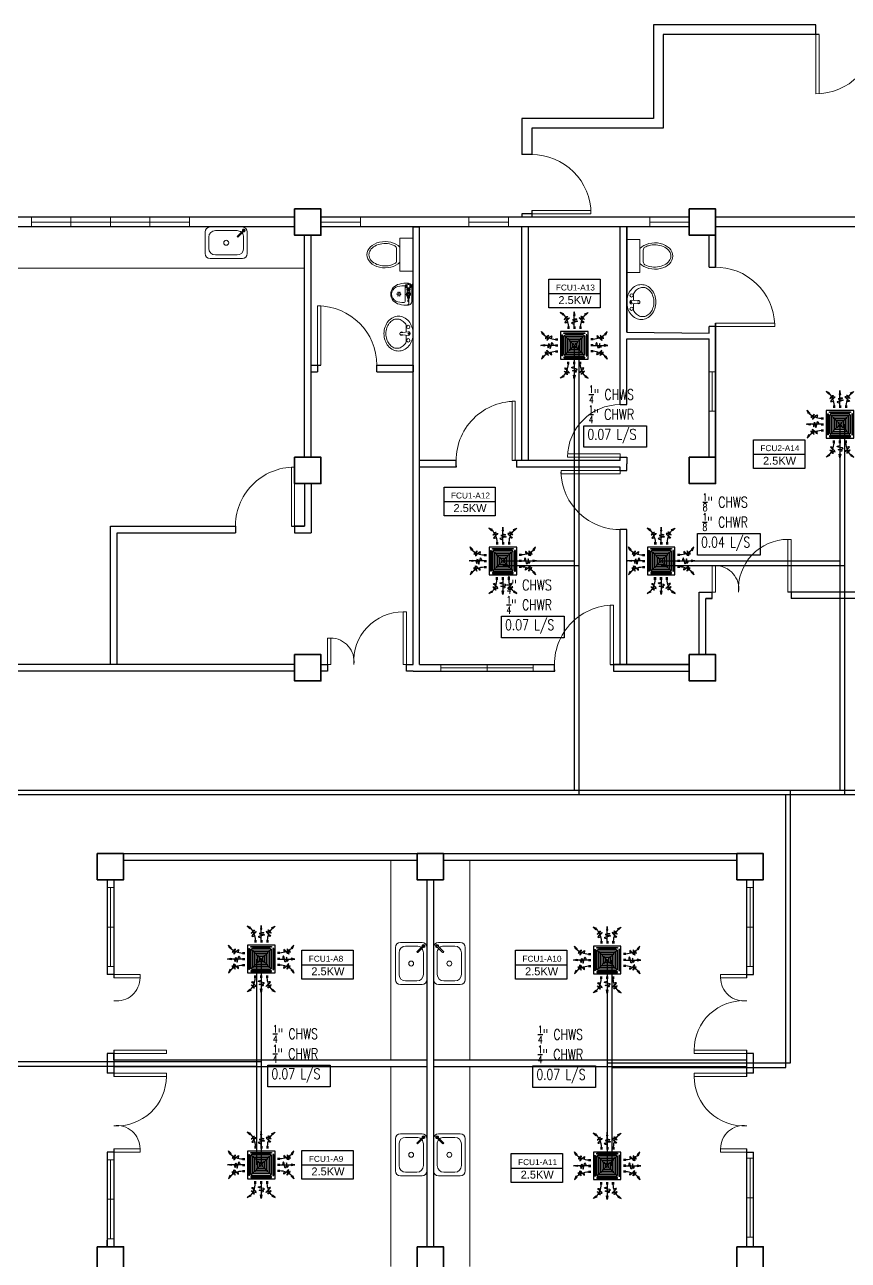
# Model space of a CAD drawing. Header units: millimetres. Extents: x 5 to 430, y 3 to 339.
# Drawn here: x 32.99 to 45.51, y 166.12 to 184.9 of the extents above; entities that cross this region are included whole.
import ezdxf

# ---------------------------------------------------------------- set-up
doc = ezdxf.new("R2010")
doc.units = ezdxf.units.MM
doc.header["$MEASUREMENT"] = 0
for name, color, linetype in [('AIR', 7, 'Continuous'), ('fcu line', 7, 'Continuous'), ('fcu return', 7, 'Continuous'), ('Legends', 7, 'Continuous'), ('pipe label', 7, 'Continuous')]:
    doc.layers.add(name, color=color, linetype=linetype)
doc.styles.add('Arch-Dim', font='simplex.shx', dxfattribs={"width": 0.75})
doc.styles.get("Standard").update_dxf_attribs({"font": 'arial.ttf'})

# ---------------------------------------------------------------- blocks, each defined once
blk = doc.blocks.new('FCU-13000P (CASSETTE SPLIT)')
at = {"layer": 'AIR', "ltscale": 3}
for p, q in [((0, 0.523), (0, 1)), ((-0.193, 0.558), (-0.193, 0.487)), ((-0.162, 0.558), (-0.162, 0.487)), ((-0.016, 0.558), (-0.016, 0.487)), ((0.016, 0.558), (0.016, 0.487)), ((0.162, 0.558), (0.162, 0.487)), ((0.193, 0.558), (0.193, 0.487)), ((-0.523, 0), (-1, 0)), ((-0.558, 0.193), (-0.487, 0.193)), ((-0.558, 0.162), (-0.487, 0.162)), ((-0.558, 0.016), (-0.487, 0.016)), ((0.558, 0.193), (0.487, 0.193)), ((0.558, 0.162), (0.487, 0.162)), ((0.558, 0.016), (0.487, 0.016)), ((0.523, 0), (1, 0)), ((-0.558, -0.016), (-0.487, -0.016)), ((-0.558, -0.162), (-0.487, -0.162)), ((-0.558, -0.193), (-0.487, -0.193)), ((0.558, -0.016), (0.487, -0.016)), ((0.558, -0.162), (0.487, -0.162)), ((0.558, -0.193), (0.487, -0.193)), ((-0.193, -0.558), (-0.193, -0.487)), ((-0.162, -0.558), (-0.162, -0.487)), ((-0.016, -0.558), (-0.016, -0.487)), ((0, -0.523), (0, -1)), ((0.016, -0.558), (0.016, -0.487)), ((0.162, -0.558), (0.162, -0.487)), ((0.193, -0.558), (0.193, -0.487))]:
    blk.add_line(p, q, dxfattribs=at)
at = {"layer": 'AIR'}
for p, q in [((0.295, -0.295), (-0.295, 0.295)), ((0.295, 0.295), (-0.295, -0.295))]:
    blk.add_line(p, q, dxfattribs=at)
at = {"layer": 'AIR', "ltscale": 3}
for points in [[(-0.335, 0.895), (-0.311, 0.932), (-0.416, 0.973)], [(-0.022, 0.89), (0.022, 0.89), (0, 1)], [(0.335, 0.895), (0.311, 0.932), (0.416, 0.973)], [(-0.895, 0.335), (-0.932, 0.311), (-0.973, 0.416)], [(0.895, 0.335), (0.932, 0.311), (0.973, 0.416)], [(-0.89, 0.022), (-0.89, -0.022), (-1, 0)], [(0.89, 0.022), (0.89, -0.022), (1, 0)], [(-0.895, -0.335), (-0.932, -0.311), (-0.973, -0.416)], [(0.895, -0.335), (0.932, -0.311), (0.973, -0.416)], [(-0.335, -0.895), (-0.311, -0.932), (-0.416, -0.973)], [(-0.022, -0.89), (0.022, -0.89), (0, -1)], [(0.335, -0.895), (0.311, -0.932), (0.416, -0.973)]]:
    blk.add_lwpolyline(points, close=True, dxfattribs=at)
at = {"layer": 'AIR'}
for points in [[(-0.323, 0.914, -0.171809), (-0.178, 0.558), (-0.178, 0.522)], [(0.323, 0.914, 0.171809), (0.178, 0.558), (0.178, 0.522)], [(-0.914, 0.323, 0.171809), (-0.558, 0.178), (-0.522, 0.178)], [(0.914, 0.323, -0.171809), (0.558, 0.178), (0.522, 0.178)], [(-0.914, -0.323, -0.171809), (-0.558, -0.178), (-0.522, -0.178)], [(0.914, -0.323, 0.171809), (0.558, -0.178), (0.522, -0.178)], [(-0.323, -0.914, 0.171809), (-0.178, -0.558), (-0.178, -0.522)], [(0.323, -0.914, -0.171809), (0.178, -0.558), (0.178, -0.522)]]:
    blk.add_lwpolyline(points, format="xyb", dxfattribs=at)
for points in [[(-0.41, -0.41), (0.41, -0.41), (0.41, 0.41), (-0.41, 0.41)], [(-0.31, 0.372), (0.31, 0.372), (0.31, 0.348), (-0.31, 0.348)], [(-0.373, 0.31), (-0.348, 0.31), (-0.348, -0.31), (-0.373, -0.31)], [(-0.26, -0.26), (0.26, -0.26), (0.26, 0.26), (-0.26, 0.26)], [(-0.21, -0.21), (0.21, -0.21), (0.21, 0.21), (-0.21, 0.21)], [(-0.16, -0.16), (0.16, -0.16), (0.16, 0.16), (-0.16, 0.16)], [(-0.11, -0.11), (0.11, -0.11), (0.11, 0.11), (-0.11, 0.11)], [(-0.06, -0.06), (0.06, -0.06), (0.06, 0.06), (-0.06, 0.06)], [(0.372, 0.31), (0.348, 0.31), (0.348, -0.31), (0.372, -0.31)], [(-0.31, -0.373), (0.31, -0.373), (0.31, -0.348), (-0.31, -0.348)]]:
    blk.add_lwpolyline(points, close=True, dxfattribs=at)
blk.add_lwpolyline([(-0.26, -0.31), (0.26, -0.31, 0.414214), (0.31, -0.26), (0.31, 0.26, 0.414214), (0.26, 0.31), (-0.26, 0.31, 0.414214), (-0.31, 0.26), (-0.31, -0.26, 0.414214)], format="xyb", close=True, dxfattribs=at)
at = {"layer": 'AIR', "ltscale": 3}
for points in [[(-0.268, 0.84), (-0.231, 0.852), (-0.134, 0.882), (-0.422, 0.704), (0.005, 0.903), (-0.358, 0.645), (-0.239, 0.678), (-0.199, 0.69)], [(0.268, 0.84), (0.231, 0.852), (0.134, 0.882), (0.422, 0.704), (-0.005, 0.903), (0.358, 0.645), (0.239, 0.678), (0.199, 0.69)], [(-0.84, 0.268), (-0.852, 0.231), (-0.882, 0.134), (-0.704, 0.422), (-0.903, -0.005), (-0.645, 0.358), (-0.678, 0.239), (-0.69, 0.199)], [(0.84, 0.268), (0.852, 0.231), (0.882, 0.134), (0.704, 0.422), (0.903, -0.005), (0.645, 0.358), (0.678, 0.239), (0.69, 0.199)], [(-0.84, -0.268), (-0.852, -0.231), (-0.882, -0.134), (-0.704, -0.422), (-0.903, 0.005), (-0.645, -0.358), (-0.678, -0.239), (-0.69, -0.199)], [(0.84, -0.268), (0.852, -0.231), (0.882, -0.134), (0.704, -0.422), (0.903, 0.005), (0.645, -0.358), (0.678, -0.239), (0.69, -0.199)], [(-0.268, -0.84), (-0.231, -0.852), (-0.134, -0.882), (-0.422, -0.704), (0.005, -0.903), (-0.358, -0.645), (-0.239, -0.678), (-0.199, -0.69)], [(0.268, -0.84), (0.231, -0.852), (0.134, -0.882), (0.422, -0.704), (-0.005, -0.903), (0.358, -0.645), (0.239, -0.678), (0.199, -0.69)]]:
    blk.add_open_spline(points, degree=3, knots=[0.0032834, 0.0032834, 0.0032834, 0.0032834, 0.0712567, 0.1924075, 0.3347111, 0.5062145, 0.5813292, 0.5813292, 0.5813292, 0.5813292], dxfattribs=at)
for points in [[(0, 0.8), (0.077, 0.776), (-0.058, 0.755), (0.098, 0.718), (-0.087, 0.663), (0, 0.631)], [(-0.8, 0), (-0.776, -0.077), (-0.755, 0.058), (-0.718, -0.098), (-0.663, 0.087), (-0.631, 0)], [(0.8, 0), (0.776, -0.077), (0.755, 0.058), (0.718, -0.098), (0.663, 0.087), (0.631, 0)], [(0, -0.8), (0.077, -0.776), (-0.058, -0.755), (0.098, -0.718), (-0.087, -0.663), (0, -0.631)]]:
    blk.add_spline(points, degree=3, dxfattribs=at)
for points in [[(-0.416, 0.973), (-0.335, 0.895), (-0.311, 0.932)], [(0, 1), (-0.022, 0.89), (0.022, 0.89)], [(0.416, 0.973), (0.335, 0.895), (0.311, 0.932)], [(-0.973, 0.416), (-0.895, 0.335), (-0.932, 0.311)], [(0.973, 0.416), (0.895, 0.335), (0.932, 0.311)], [(-1, 0), (-0.89, 0.022), (-0.89, -0.022)], [(1, 0), (0.89, 0.022), (0.89, -0.022)], [(-0.973, -0.416), (-0.895, -0.335), (-0.932, -0.311)], [(0.973, -0.416), (0.895, -0.335), (0.932, -0.311)], [(-0.416, -0.973), (-0.335, -0.895), (-0.311, -0.932)], [(0, -1), (-0.022, -0.89), (0.022, -0.89)], [(0.416, -0.973), (0.335, -0.895), (0.311, -0.932)]]:
    blk.add_solid(points, dxfattribs=at)

msp = doc.modelspace()

# ---------------------------------------------------------------- linework, layer by layer
at = {"color": 8, "lineweight": 25}
for p, q in [((45.02, 184.9), (42.55, 184.9)), ((42.55, 184.9), (42.55, 183.475)), ((45.02, 184.75), (45.02, 184.9)), ((45.07, 184.75), (42.7, 184.75)), ((42.7, 184.75), (42.7, 183.325)), ((42.55, 183.475), (40.55, 183.475)), ((40.55, 183.475), (40.55, 182.926)), ((42.7, 183.325), (40.7, 183.325)), ((40.7, 183.325), (40.7, 182.926)), ((40.7, 183.325), (40.7, 182.926)), ((40.7, 182.926), (40.55, 182.926)), ((40.55, 182.025), (40.55, 181.975)), ((40.7, 182.025), (40.55, 182.025)), ((40.7, 182.075), (40.7, 181.975)), ((37.095, 181.975), (31.495, 181.975)), ((37.095, 181.825), (31.495, 181.825)), ((43.095, 181.975), (37.495, 181.975)), ((43.095, 181.825), (37.495, 181.825)), ((38.895, 175.175), (38.895, 181.825)), ((38.995, 175.175), (38.995, 181.825)), ((40.55, 178.275), (40.55, 181.825)), ((40.65, 178.275), (40.65, 181.825)), ((42.045, 179.125), (42.045, 181.825)), ((42.145, 180.224), (42.145, 181.825)), ((42.145, 181.825), (42.145, 180.225)), ((46.82, 181.975), (43.495, 181.975)), ((46.82, 181.825), (43.495, 181.825)), ((46.82, 181.825), (44.845, 181.825)), ((37.245, 178.325), (37.245, 181.7)), ((37.345, 178.325), (37.345, 181.7)), ((43.395, 181.213), (43.395, 181.7)), ((43.495, 181.213), (43.495, 181.7)), ((43.495, 181.7), (43.495, 181.213)), ((43.395, 181.213), (43.495, 181.213)), ((43.495, 178.325), (43.495, 180.363)), ((43.495, 180.363), (43.495, 178.325)), ((42.145, 180.224), (43.395, 180.213)), ((43.395, 180.213), (43.395, 180.313)), ((43.495, 180.313), (43.395, 180.313)), ((43.495, 180.213), (43.495, 180.313)), ((42.145, 179.125), (42.145, 180.125)), ((42.145, 180.125), (43.395, 180.125)), ((43.395, 178.325), (43.395, 180.125)), ((43.495, 178.325), (43.495, 180.125)), ((43.495, 180.125), (43.495, 179.625)), ((37.345, 179.725), (37.495, 179.725)), ((37.345, 179.625), (37.445, 179.625)), ((37.445, 179.725), (37.445, 179.625)), ((38.345, 179.725), (38.895, 179.725)), ((38.345, 179.625), (38.345, 179.725)), ((38.345, 179.625), (38.895, 179.625)), ((39.55, 178.275), (38.995, 178.275)), ((39.55, 178.175), (39.55, 178.275)), ((42.045, 178.275), (40.42, 178.275)), ((40.47, 178.275), (40.47, 178.175)), ((42.045, 178.325), (42.145, 178.325)), ((42.045, 178.275), (42.045, 178.325)), ((42.145, 178.325), (42.145, 178.225)), ((39.55, 178.175), (38.995, 178.175)), ((39.375, 178.175), (39.37, 178.175)), ((42.045, 178.175), (40.47, 178.175)), ((42.045, 178.125), (42.045, 178.175)), ((42.045, 178.125), (42.145, 178.125)), ((42.145, 178.125), (42.145, 178.225)), ((37.245, 177.925), (37.245, 177.275)), ((37.345, 177.925), (37.345, 177.175)), ((34.295, 175.175), (34.295, 177.275)), ((34.295, 177.275), (36.195, 177.275)), ((34.395, 175.175), (34.395, 177.175)), ((34.395, 177.175), (36.195, 177.175)), ((36.195, 177.275), (36.195, 177.175)), ((37.045, 177.275), (37.245, 177.275)), ((37.245, 177.275), (37.095, 177.275)), ((37.095, 177.275), (37.095, 177.175)), ((37.095, 177.175), (37.245, 177.175)), ((37.245, 177.175), (37.345, 177.175)), ((42.044, 175.175), (42.044, 177.225)), ((42.144, 177.225), (42.044, 177.225)), ((42.144, 175.175), (42.144, 177.225)), ((43.245, 175.325), (43.245, 176.275)), ((43.245, 176.275), (43.445, 176.275)), ((43.445, 176.175), (43.445, 176.275)), ((46.97, 176.275), (44.595, 176.275)), ((44.645, 176.275), (44.645, 176.175)), ((43.445, 176.175), (43.345, 176.175)), ((43.345, 175.325), (43.345, 176.175)), ((43.345, 176.175), (43.445, 176.175)), ((46.97, 176.175), (44.645, 176.175)), ((37.095, 175.175), (31.495, 175.175)), ((37.095, 175.075), (31.495, 175.075)), ((37.495, 175.175), (37.595, 175.175)), ((37.595, 175.075), (37.495, 175.075)), ((37.595, 175.175), (37.595, 175.075)), ((38.795, 175.175), (38.895, 175.175)), ((38.795, 175.075), (38.795, 175.175)), ((38.895, 175.075), (38.795, 175.075)), ((38.895, 175.075), (41.05, 175.075)), ((38.995, 175.175), (41.044, 175.175)), ((41.044, 175.075), (41.044, 175.175)), ((41.894, 175.175), (43.095, 175.175)), ((42.044, 175.175), (41.944, 175.175)), ((41.944, 175.175), (41.944, 175.075)), ((41.944, 175.075), (43.095, 175.075)), ((43.095, 175.175), (41.995, 175.175)), ((34.495, 172.301), (38.957, 172.301)), ((39.357, 172.301), (43.82, 172.301)), ((34.495, 172.201), (38.957, 172.201)), ((39.357, 172.201), (43.82, 172.201)), ((34.245, 171.901), (34.245, 170.463)), ((34.345, 171.901), (34.345, 170.413)), ((39.107, 171.901), (39.107, 166.324)), ((39.207, 171.901), (39.207, 166.324)), ((43.97, 170.413), (43.97, 171.901)), ((44.07, 170.463), (44.07, 171.901)), ((34.345, 170.463), (34.245, 170.463)), ((43.97, 170.463), (44.07, 170.463)), ((34.245, 169.263), (34.245, 168.963)), ((34.345, 169.263), (34.245, 169.263)), ((34.345, 169.313), (34.345, 168.913)), ((34.345, 169.163), (34.345, 169.263)), ((43.97, 168.913), (43.97, 169.313)), ((44.07, 169.263), (43.97, 169.263)), ((44.07, 168.963), (44.07, 169.263)), ((34.345, 169.163), (39.107, 169.163)), ((34.345, 169.063), (39.107, 169.063)), ((34.345, 169.063), (34.345, 168.963)), ((39.207, 169.163), (43.97, 169.163)), ((39.207, 169.063), (43.97, 169.063)), ((34.345, 168.963), (34.245, 168.963)), ((44.07, 168.963), (43.97, 168.963)), ((34.245, 167.763), (34.245, 166.324)), ((34.345, 167.763), (34.245, 167.763)), ((34.345, 167.813), (34.345, 166.324)), ((43.97, 166.324), (43.97, 167.813)), ((43.97, 167.763), (44.07, 167.763)), ((44.07, 166.324), (44.07, 167.763)), ((34.245, 166.324), (34.245, 166.424))]:
    msp.add_line(p, q, dxfattribs=at)
at = {"color": 8, "lineweight": 13}
for p, q in [((45.02, 183.85), (45.02, 184.75)), ((45.02, 184.75), (45.07, 184.75)), ((45.07, 184.75), (45.07, 183.85)), ((41.6, 182.075), (40.7, 182.075)), ((40.7, 182.025), (41.6, 182.025)), ((37.445, 179.725), (37.445, 180.625)), ((37.445, 180.625), (37.495, 180.625)), ((37.495, 180.625), (37.495, 179.725)), ((44.395, 180.363), (43.495, 180.363)), ((44.395, 180.313), (44.395, 180.363)), ((43.495, 180.313), (44.395, 180.313)), ((40.45, 179.175), (40.4, 179.175)), ((40.4, 179.175), (40.4, 178.275)), ((40.45, 178.275), (40.45, 179.175)), ((40.5, 178.275), (40.4, 178.275)), ((41.245, 178.375), (42.045, 178.375)), ((42.045, 178.325), (41.245, 178.325)), ((42.045, 178.325), (42.045, 178.375)), ((37.095, 178.175), (37.045, 178.175)), ((37.045, 178.175), (37.045, 177.275)), ((37.095, 177.275), (37.095, 178.175)), ((42.045, 178.125), (41.145, 178.125)), ((41.145, 178.125), (41.146, 178.075)), ((41.145, 178.075), (42.045, 178.075)), ((42.045, 178.075), (42.045, 178.125)), ((41.944, 176.075), (41.894, 176.075)), ((41.894, 176.075), (41.894, 175.175)), ((41.944, 175.175), (41.944, 176.075))]:
    msp.add_line(p, q, dxfattribs=at)
at = {"color": 8}
msp.add_line((40.7, 182.075), (40.7, 181.975), dxfattribs=at)
at = {"color": 8, "lineweight": 9}
for p, q in [((34.295, 181.975), (33.095, 181.975)), ((33.095, 181.975), (33.095, 181.825)), ((33.095, 181.9), (35.495, 181.9)), ((33.695, 181.975), (33.695, 181.825)), ((34.295, 181.975), (35.495, 181.975)), ((34.295, 181.975), (34.295, 181.825)), ((34.895, 181.975), (34.895, 181.825)), ((35.495, 181.975), (35.495, 181.825)), ((37.495, 181.975), (38.095, 181.975)), ((38.095, 181.9), (37.495, 181.9)), ((38.095, 181.975), (38.095, 181.825)), ((39.745, 181.825), (39.745, 181.975)), ((40.345, 181.9), (39.745, 181.9)), ((40.345, 181.825), (39.745, 181.825)), ((40.345, 181.975), (40.345, 181.825)), ((43.095, 181.975), (42.495, 181.975)), ((42.495, 181.975), (42.495, 181.825)), ((42.495, 181.9), (43.095, 181.9)), ((38.895, 181.654), (38.695, 181.654)), ((38.695, 181.654), (38.695, 181.154)), ((38.895, 181.154), (38.895, 181.654)), ((42.145, 181.634), (42.345, 181.634)), ((42.145, 181.134), (42.145, 181.634)), ((42.345, 181.634), (42.345, 181.134)), ((38.645, 181.494), (38.645, 181.313)), ((42.395, 181.475), (42.395, 181.294)), ((31.345, 181.2), (37.245, 181.2)), ((38.695, 181.154), (38.895, 181.154)), ((42.345, 181.134), (42.145, 181.134)), ((38.782, 180.94), (38.781, 180.94)), ((38.782, 180.909), (38.781, 180.909)), ((38.782, 180.907), (38.782, 180.943)), ((38.79, 180.94), (38.782, 180.94)), ((38.79, 180.931), (38.782, 180.931)), ((38.79, 180.919), (38.782, 180.919)), ((38.79, 180.91), (38.782, 180.91)), ((38.8, 180.946), (38.785, 180.946)), ((38.8, 180.904), (38.785, 180.904)), ((38.79, 180.94), (38.79, 180.946)), ((38.79, 180.919), (38.79, 180.931)), ((38.79, 180.904), (38.79, 180.91)), ((38.8, 180.904), (38.8, 180.946)), ((38.8, 180.882), (38.8, 180.87)), ((38.804, 180.898), (38.804, 180.948)), ((38.805, 180.897), (38.804, 180.898)), ((38.805, 180.897), (38.845, 180.897)), ((38.805, 180.897), (38.805, 180.883)), ((38.844, 180.883), (38.805, 180.883)), ((38.811, 180.882), (38.811, 180.87)), ((38.814, 180.882), (38.811, 180.882)), ((38.814, 180.882), (38.814, 180.87)), ((38.836, 180.882), (38.836, 180.87)), ((38.839, 180.882), (38.836, 180.882)), ((38.839, 180.882), (38.839, 180.87)), ((38.845, 180.897), (38.846, 180.898)), ((38.845, 180.897), (38.845, 180.883)), ((38.846, 180.898), (38.846, 180.948)), ((38.864, 180.946), (38.848, 180.946)), ((38.864, 180.904), (38.848, 180.904)), ((38.85, 180.882), (38.85, 180.87)), ((38.854, 180.937), (38.854, 180.946)), ((38.864, 180.937), (38.854, 180.937)), ((38.854, 180.915), (38.854, 180.935)), ((38.864, 180.935), (38.854, 180.935)), ((38.864, 180.915), (38.854, 180.915)), ((38.854, 180.904), (38.854, 180.913)), ((38.864, 180.913), (38.854, 180.913)), ((38.864, 180.935), (38.864, 180.937)), ((38.864, 180.913), (38.864, 180.915)), ((38.867, 180.908), (38.867, 180.941)), ((38.879, 180.94), (38.867, 180.94)), ((38.879, 180.909), (38.867, 180.909)), ((38.891, 180.96), (38.883, 180.958)), ((38.891, 180.89), (38.883, 180.892)), ((38.891, 180.89), (38.891, 180.96)), ((38.895, 180.96), (38.891, 180.96)), ((38.895, 180.89), (38.891, 180.89)), ((38.895, 180.89), (38.895, 180.96)), ((38.799, 180.814), (38.799, 180.793)), ((38.821, 180.831), (38.803, 180.821)), ((38.803, 180.787), (38.821, 180.777)), ((38.845, 180.855), (38.804, 180.855)), ((38.804, 180.855), (38.804, 180.822)), ((38.845, 180.852), (38.804, 180.852)), ((38.844, 180.868), (38.805, 180.868)), ((38.806, 180.772), (38.806, 180.761)), ((38.808, 180.868), (38.808, 180.855)), ((38.809, 180.781), (38.809, 180.78)), ((38.81, 180.779), (38.81, 180.776)), ((38.811, 180.775), (38.81, 180.776)), ((38.839, 180.773), (38.81, 180.773)), ((38.839, 180.759), (38.81, 180.759)), ((38.81, 180.759), (38.81, 180.749)), ((38.84, 180.749), (38.81, 180.749)), ((38.81, 180.749), (38.811, 180.745)), ((38.814, 180.87), (38.811, 180.87)), ((38.838, 180.745), (38.811, 180.745)), ((38.814, 180.772), (38.814, 180.761)), ((38.816, 180.772), (38.814, 180.772)), ((38.816, 180.761), (38.814, 180.761)), ((38.816, 180.772), (38.816, 180.761)), ((38.82, 180.741), (38.817, 180.692)), ((38.83, 180.741), (38.82, 180.741)), ((38.847, 180.821), (38.828, 180.831)), ((38.828, 180.777), (38.847, 180.787)), ((38.83, 180.741), (38.833, 180.692)), ((38.833, 180.772), (38.833, 180.761)), ((38.835, 180.772), (38.833, 180.772)), ((38.835, 180.761), (38.833, 180.761)), ((38.833, 180.745), (38.833, 180.672)), ((38.835, 180.772), (38.835, 180.761)), ((38.839, 180.87), (38.836, 180.87)), ((38.84, 180.776), (38.838, 180.776)), ((38.838, 180.745), (38.84, 180.749)), ((38.84, 180.779), (38.84, 180.776)), ((38.84, 180.759), (38.84, 180.749)), ((38.841, 180.781), (38.841, 180.78)), ((38.842, 180.868), (38.842, 180.855)), ((38.843, 180.772), (38.843, 180.761)), ((38.845, 180.855), (38.845, 180.822)), ((38.85, 180.793), (38.85, 180.814)), ((42.343, 180.699), (42.221, 180.712)), ((42.247, 180.709), (42.247, 180.811)), ((42.343, 180.67), (42.221, 180.656)), ((38.793, 180.228), (38.793, 180.33)), ((38.697, 180.218), (38.819, 180.232)), ((38.697, 180.189), (38.819, 180.176)), ((43.495, 179.625), (43.395, 179.625)), ((43.395, 179.625), (43.395, 179.025)), ((43.445, 179.625), (43.445, 179.025)), ((43.395, 179.025), (43.495, 179.025)), ((39.32, 175.075), (39.32, 175.175)), ((40.72, 175.125), (39.32, 175.125)), ((40.72, 175.075), (39.32, 175.075)), ((40.02, 175.175), (40.72, 175.175)), ((40.02, 175.175), (40.02, 175.075)), ((40.72, 175.175), (40.72, 175.075)), ((38.557, 169.163), (38.557, 172.201)), ((39.757, 169.163), (39.757, 172.201)), ((38.557, 166.024), (38.557, 169.063)), ((39.757, 166.024), (39.757, 169.063))]:
    msp.add_line(p, q, dxfattribs=at)
at = {"color": 8, "lineweight": 9, "ltscale": 0.4}
for p, q in [((35.81, 181.825), (36.3, 181.825)), ((35.735, 181.42), (35.735, 181.75)), ((35.79, 181.5), (35.79, 181.67)), ((35.89, 181.77), (36.22, 181.77)), ((36.316, 181.778), (36.225, 181.687)), ((36.328, 181.766), (36.237, 181.675)), ((36.32, 181.67), (36.32, 181.5)), ((36.375, 181.75), (36.375, 181.42)), ((36.3, 181.345), (35.81, 181.345)), ((36.22, 181.4), (35.89, 181.4)), ((39.032, 170.948), (38.702, 170.948)), ((39.282, 170.948), (39.612, 170.948)), ((38.627, 170.873), (38.627, 170.383)), ((38.682, 170.793), (38.682, 170.463)), ((38.952, 170.893), (38.782, 170.893)), ((39.048, 170.901), (38.957, 170.81)), ((39.06, 170.889), (38.969, 170.798)), ((39.052, 170.463), (39.052, 170.793)), ((39.107, 170.383), (39.107, 170.873)), ((39.207, 170.383), (39.207, 170.873)), ((39.254, 170.889), (39.345, 170.798)), ((39.262, 170.463), (39.262, 170.793)), ((39.267, 170.901), (39.358, 170.81)), ((39.362, 170.893), (39.532, 170.893)), ((39.632, 170.793), (39.632, 170.463)), ((39.687, 170.873), (39.687, 170.383)), ((38.782, 170.363), (38.952, 170.363)), ((39.532, 170.363), (39.362, 170.363)), ((38.702, 170.308), (39.032, 170.308)), ((39.612, 170.308), (39.282, 170.308)), ((38.627, 167.966), (38.627, 167.476)), ((39.032, 168.041), (38.702, 168.041)), ((38.952, 167.986), (38.782, 167.986)), ((39.048, 167.994), (38.957, 167.903)), ((39.06, 167.982), (38.969, 167.89)), ((39.107, 167.476), (39.107, 167.966)), ((39.207, 167.476), (39.207, 167.966)), ((39.254, 167.982), (39.345, 167.89)), ((39.267, 167.994), (39.358, 167.903)), ((39.282, 168.041), (39.612, 168.041)), ((39.362, 167.986), (39.532, 167.986)), ((39.687, 167.966), (39.687, 167.476)), ((38.682, 167.886), (38.682, 167.556)), ((39.052, 167.556), (39.052, 167.886)), ((39.262, 167.556), (39.262, 167.886)), ((39.632, 167.886), (39.632, 167.556)), ((38.702, 167.401), (39.032, 167.401)), ((38.782, 167.456), (38.952, 167.456)), ((39.612, 167.401), (39.282, 167.401)), ((39.532, 167.456), (39.362, 167.456))]:
    msp.add_line(p, q, dxfattribs=at)
at = {"color": 8, "lineweight": -2}
for p, q in [((38.895, 181.825), (38.995, 181.825)), ((42.495, 181.975), (40.345, 181.975)), ((38.895, 179.725), (38.895, 179.625)), ((42.045, 179.125), (42.145, 179.125)), ((41.05, 175.075), (41.044, 175.075))]:
    msp.add_line(p, q, dxfattribs=at)
at = {"color": 8, "linetype": 'ByBlock', "lineweight": 9}
for p, q in [((34.345, 171.782), (34.245, 171.782)), ((34.245, 171.782), (34.245, 170.582)), ((34.295, 171.782), (34.295, 170.582)), ((34.345, 171.182), (34.345, 171.782)), ((44.07, 171.782), (43.97, 171.782)), ((43.97, 171.782), (43.97, 170.582)), ((44.02, 171.782), (44.02, 170.582)), ((44.07, 171.182), (44.07, 171.782)), ((34.245, 171.182), (34.345, 171.182)), ((43.97, 171.182), (44.07, 171.182)), ((34.245, 170.582), (34.345, 170.582)), ((43.97, 170.582), (44.07, 170.582)), ((34.345, 167.644), (34.245, 167.644)), ((34.245, 167.644), (34.245, 166.444)), ((34.295, 167.644), (34.295, 166.444)), ((34.345, 167.044), (34.345, 167.644)), ((44.07, 167.669), (43.97, 167.669)), ((43.97, 167.669), (43.97, 166.469)), ((44.02, 167.669), (44.02, 166.469)), ((44.07, 167.069), (44.07, 167.669)), ((34.245, 167.044), (34.345, 167.044)), ((43.97, 167.069), (44.07, 167.069)), ((34.245, 166.444), (34.345, 166.444)), ((43.97, 166.469), (44.07, 166.469))]:
    msp.add_line(p, q, dxfattribs=at)
at = {"color": 8, "lineweight": 35}
for points in [[(37.095, 182.1), (37.495, 182.1), (37.495, 181.7), (37.095, 181.7)], [(43.095, 182.1), (43.495, 182.1), (43.495, 181.7), (43.095, 181.7)], [(37.095, 178.325), (37.495, 178.325), (37.495, 177.925), (37.095, 177.925)], [(43.095, 178.325), (43.495, 178.325), (43.495, 177.925), (43.095, 177.925)], [(37.095, 175.325), (37.495, 175.325), (37.495, 174.925), (37.095, 174.925)], [(43.095, 175.325), (43.495, 175.325), (43.495, 174.925), (43.095, 174.925)], [(34.095, 172.301), (34.495, 172.301), (34.495, 171.901), (34.095, 171.901)], [(38.957, 172.301), (39.357, 172.301), (39.357, 171.901), (38.957, 171.901)], [(43.82, 172.301), (44.22, 172.301), (44.22, 171.901), (43.82, 171.901)], [(34.095, 166.324), (34.495, 166.324), (34.495, 165.924), (34.095, 165.924)], [(38.957, 166.324), (39.357, 166.324), (39.357, 165.924), (38.957, 165.924)], [(43.82, 166.324), (44.22, 166.324), (44.22, 165.924), (43.82, 165.924)]]:
    msp.add_lwpolyline(points, close=True, dxfattribs=at)
at = {"color": 8, "lineweight": 9}
for points in [[(33.095, 181.975), (35.495, 181.975), (35.495, 181.825), (33.095, 181.825)], [(37.495, 181.975), (38.095, 181.975), (38.095, 181.825), (37.495, 181.825)], [(39.745, 181.975), (40.345, 181.975), (40.345, 181.825), (39.745, 181.825)], [(42.495, 181.975), (43.095, 181.975), (43.095, 181.825), (42.495, 181.825)], [(42.495, 181.975), (43.095, 181.975), (43.095, 181.825), (42.495, 181.825)], [(43.395, 179.625), (43.495, 179.625), (43.495, 179.025), (43.395, 179.025)], [(39.32, 175.175), (40.72, 175.175), (40.72, 175.125), (39.32, 175.125)], [(34.245, 171.782), (34.345, 171.782), (34.345, 170.582), (34.245, 170.582)], [(43.97, 171.782), (44.07, 171.782), (44.07, 170.582), (43.97, 170.582)], [(34.245, 167.644), (34.345, 167.644), (34.345, 166.444), (34.245, 166.444)], [(43.97, 167.669), (44.07, 167.669), (44.07, 166.469), (43.97, 166.469)]]:
    msp.add_lwpolyline(points, close=True, dxfattribs=at)
for points in [[(38.877, 180.7, -0.232594), (38.853, 180.649, -0.150533), (38.826, 180.638, -0.085973), (38.688, 180.651, -0.343308), (38.555, 180.804, -0.343308), (38.688, 180.956, -0.085973), (38.826, 180.97, -0.150533), (38.853, 180.959, -0.09464), (38.869, 180.94)], [(38.877, 180.909, -0.007835), (38.877, 180.907), (38.877, 180.7, -0.232594)], [(42.387, 180.907, -0.124838), (42.449, 180.891, -0.105788), (42.507, 180.842, -0.086697), (42.543, 180.772, -0.076776), (42.557, 180.684, -0.076776), (42.543, 180.597, -0.086697), (42.507, 180.527, -0.105788), (42.449, 180.478, -0.124838), (42.387, 180.462, -0.124838), (42.324, 180.478, -0.105788), (42.267, 180.527, -0.040067), (42.247, 180.558), (42.247, 180.66, -0.040067)], [(38.653, 180.426, 0.124838), (38.59, 180.41, 0.105788), (38.533, 180.361, 0.086697), (38.496, 180.291, 0.076776), (38.483, 180.204, 0.076776), (38.496, 180.116, 0.086697), (38.533, 180.047, 0.105788), (38.59, 179.997, 0.124838), (38.653, 179.981, 0.124838), (38.715, 179.997, 0.105788), (38.773, 180.047, 0.040067), (38.793, 180.077), (38.793, 180.179, 0.040067)]]:
    msp.add_lwpolyline(points, format="xyb", dxfattribs=at)
for points in [[(38.632, 180.909, -0.107696), (38.759, 180.93, -0.398633), (38.773, 180.915), (38.773, 180.804), (38.773, 180.693, -0.398633), (38.759, 180.678, -0.107696), (38.632, 180.699, -0.267529), (38.567, 180.804, -0.267529)], [(42.366, 180.949, -0.11576), (42.448, 180.93, -0.104047), (42.522, 180.872, -0.090875), (42.569, 180.788, -0.083344), (42.587, 180.684, -0.083344), (42.569, 180.581, -0.090875), (42.522, 180.497, -0.104047), (42.448, 180.439, -0.11576), (42.366, 180.419, -0.11576), (42.283, 180.439, -0.104047), (42.21, 180.497, -0.090875), (42.162, 180.581, -0.083344), (42.145, 180.684, -0.083344), (42.162, 180.788, -0.090875), (42.21, 180.872, -0.104047), (42.283, 180.93, -0.11576)], [(38.674, 180.469, 0.11576), (38.591, 180.449, 0.104047), (38.518, 180.391, 0.090875), (38.47, 180.307, 0.083344), (38.453, 180.204, 0.083344), (38.47, 180.1, 0.090875), (38.518, 180.016, 0.104047), (38.591, 179.958, 0.11576), (38.674, 179.939, 0.11576), (38.756, 179.958, 0.104047), (38.83, 180.016, 0.090875), (38.877, 180.1, 0.083344), (38.895, 180.204, 0.083344), (38.877, 180.307, 0.090875), (38.83, 180.391, 0.104047), (38.756, 180.449, 0.11576)]]:
    msp.add_lwpolyline(points, format="xyb", close=True, dxfattribs=at)
for points in [[(38.879, 180.907), (38.877, 180.907)], [(38.877, 180.7), (38.895, 180.7), (38.895, 180.89)], [(38.81, 180.774), (38.84, 180.775)], [(38.811, 180.775), (38.81, 180.774), (38.811, 180.773)], [(38.838, 180.776), (38.84, 180.775), (38.838, 180.774)], [(38.84, 180.773), (38.84, 180.773), (38.838, 180.774)]]:
    msp.add_lwpolyline(points, dxfattribs=at)
at = {"color": 8, "lineweight": 13, "ltscale": 0.03}
for points in [[(44.595, 176.275), (44.645, 176.275), (44.645, 177.075), (44.595, 177.075)], [(43.445, 176.275), (43.495, 176.275), (43.495, 176.675), (43.445, 176.675)], [(38.745, 175.175), (38.795, 175.175), (38.795, 175.975), (38.745, 175.975)], [(37.595, 175.175), (37.645, 175.175), (37.645, 175.575), (37.595, 175.575)], [(34.345, 170.463), (34.345, 170.413), (34.745, 170.413), (34.745, 170.463)], [(43.97, 170.463), (43.97, 170.413), (43.57, 170.413), (43.57, 170.463)], [(34.345, 169.313), (34.345, 169.263), (35.145, 169.263), (35.145, 169.313)], [(43.97, 169.313), (43.97, 169.263), (43.17, 169.263), (43.17, 169.313)], [(34.345, 168.913), (34.345, 168.963), (35.145, 168.963), (35.145, 168.913)], [(43.97, 168.913), (43.97, 168.963), (43.17, 168.963), (43.17, 168.913)], [(34.345, 167.763), (34.345, 167.813), (34.745, 167.813), (34.745, 167.763)], [(43.97, 167.763), (43.97, 167.813), (43.57, 167.813), (43.57, 167.763)]]:
    msp.add_lwpolyline(points, close=True, dxfattribs=at)
at = {"color": 8, "lineweight": 9, "ltscale": 0.4}
for centre in [(36.055, 181.585), (38.867, 170.628), (39.447, 170.628), (38.867, 167.721), (39.447, 167.721)]:
    msp.add_circle(centre, 0.0375, dxfattribs=at)
at = {"color": 8, "lineweight": 9}
for centre, radius in [((38.655, 180.804), 0.004), ((38.668, 180.829), 0.004), ((38.668, 180.779), 0.004), ((38.68, 180.804), 0.004), ((38.693, 180.829), 0.004), ((38.693, 180.779), 0.004), ((38.705, 180.804), 0.004), ((38.825, 180.804), 0.0125), ((42.218, 180.786), 0.0255), ((42.211, 180.684), 0.0095), ((42.218, 180.583), 0.0255), ((38.822, 180.305), 0.0255), ((38.828, 180.204), 0.0095), ((38.822, 180.102), 0.0255)]:
    msp.add_circle(centre, radius, dxfattribs=at)
at = {"color": 8, "lineweight": 13}
for centre, radius, start, end in [((45.02, 184.75), 0.9, 270, 0), ((40.7, 182.026), 0.9, 359.9636, 90.0139), ((43.495, 180.313), 0.9, 1.5911, 91.5911), ((37.445, 179.725), 0.9, 0, 90), ((40.45, 178.275), 0.9, 90, 186.3794), ((42.045, 178.325), 0.8, 90, 180), ((37.095, 177.275), 0.9, 90, 181.5911), ((42.044, 178.125), 0.9, 181.5911, 271.5911), ((41.944, 175.175), 0.9, 90, 186.3794)]:
    msp.add_arc(centre, radius, start, end, dxfattribs=at)
at = {"color": 8, "lineweight": 9, "ltscale": 0.4}
for centre, radius, start, end in [((35.81, 181.75), 0.075, 90, 180), ((36.3, 181.75), 0.075, 0, 90), ((35.89, 181.67), 0.1, 90, 180), ((36.22, 181.67), 0.1, 50.0132, 90), ((36.231, 181.681), 0.00874, 135, 315), ((36.22, 181.67), 0.1, 0, 39.9868), ((36.322, 181.772), 0.0217, 248.7565, 201.2435), ((36.322, 181.772), 0.0145, 262.0499, 187.9501), ((36.322, 181.772), 0.00874, 315, 135), ((35.89, 181.5), 0.1, 180, 270), ((36.22, 181.5), 0.1, 270, 0), ((35.81, 181.42), 0.075, 180, 270), ((36.3, 181.42), 0.075, 270, 0), ((38.702, 170.873), 0.075, 90, 180), ((39.032, 170.873), 0.075, 0, 90), ((39.282, 170.873), 0.075, 90, 180), ((39.612, 170.873), 0.075, 0, 90), ((38.782, 170.793), 0.1, 90, 180), ((38.952, 170.793), 0.1, 50.0132, 90), ((38.963, 170.804), 0.00874, 135, 315), ((38.952, 170.793), 0.1, 0, 39.9868), ((39.054, 170.895), 0.0217, 248.7565, 201.2435), ((39.054, 170.895), 0.0145, 262.0499, 187.9501), ((39.054, 170.895), 0.00874, 315, 135), ((39.26, 170.895), 0.0217, 338.7565, 291.2435), ((39.26, 170.895), 0.0145, 352.0499, 277.9501), ((39.26, 170.895), 0.00874, 45, 225), ((39.362, 170.793), 0.1, 140.0132, 180), ((39.362, 170.793), 0.1, 90, 129.9868), ((39.352, 170.804), 0.00874, 225, 45), ((39.532, 170.793), 0.1, 0, 90), ((38.702, 170.383), 0.075, 180, 270), ((38.782, 170.463), 0.1, 180, 270), ((38.952, 170.463), 0.1, 270, 0), ((39.032, 170.383), 0.075, 270, 0), ((39.282, 170.383), 0.075, 180, 270), ((39.362, 170.463), 0.1, 180, 270), ((39.532, 170.463), 0.1, 270, 0), ((39.612, 170.383), 0.075, 270, 0), ((38.702, 167.966), 0.075, 90, 180), ((38.782, 167.886), 0.1, 90, 180), ((38.952, 167.886), 0.1, 50.0132, 90), ((38.952, 167.886), 0.1, 0, 39.9868), ((39.032, 167.966), 0.075, 0, 90), ((39.054, 167.988), 0.0217, 248.7565, 201.2435), ((39.054, 167.988), 0.0145, 262.0499, 187.9501), ((39.054, 167.988), 0.00874, 315, 135), ((39.282, 167.966), 0.075, 90, 180), ((39.26, 167.988), 0.0217, 338.7565, 291.2435), ((39.26, 167.988), 0.0145, 352.0499, 277.9501), ((39.26, 167.988), 0.00874, 45, 225), ((39.362, 167.886), 0.1, 140.0132, 180), ((39.362, 167.886), 0.1, 90, 129.9868), ((39.532, 167.886), 0.1, 0, 90), ((39.612, 167.966), 0.075, 0, 90), ((38.963, 167.897), 0.00874, 135, 315), ((39.352, 167.897), 0.00874, 225, 45), ((38.782, 167.556), 0.1, 180, 270), ((38.952, 167.556), 0.1, 270, 0), ((39.362, 167.556), 0.1, 180, 270), ((39.532, 167.556), 0.1, 270, 0), ((38.702, 167.476), 0.075, 180, 270), ((39.032, 167.476), 0.075, 270, 0), ((39.282, 167.476), 0.075, 180, 270), ((39.612, 167.476), 0.075, 270, 0)]:
    msp.add_arc(centre, radius, start, end, dxfattribs=at)
at = {"color": 8, "lineweight": 9}
for centre, radius, start, end in [((38.595, 181.494), 0.05, 0, 61.8499), ((42.445, 181.475), 0.05, 118.1501, 180), ((38.595, 181.313), 0.05, 298.0084, 360), ((42.445, 181.294), 0.05, 180, 241.9916), ((38.898, 180.925), 0.121, 173.6816, 186.3184), ((38.781, 180.938), 0.0025, 90, 173.6816), ((38.781, 180.912), 0.0025, 186.3184, 270), ((38.785, 180.943), 0.003, 90, 180), ((38.785, 180.907), 0.003, 180, 270), ((38.79, 180.943), 0.003, 269.8857, 90.1143), ((38.786, 180.925), 0.00749, 306.7784, 53.2216), ((38.79, 180.907), 0.003, 269.8857, 90.1143), ((38.798, 180.936), 0.035, 27.791, 92.6777), ((38.799, 180.951), 0.00506, 274.2093, 329.8014), ((38.799, 180.899), 0.00506, 30.1986, 85.7907), ((38.805, 180.873), 0.0108, 59.4898, 120.5102), ((38.825, 180.895), 0.0571, 68.4314, 111.5686), ((38.825, 180.934), 0.0362, 234.5632, 305.4368), ((38.825, 180.842), 0.0411, 74.4697, 105.5303), ((38.844, 180.873), 0.0108, 59.4898, 120.5102), ((38.848, 180.948), 0.002, 180, 270), ((38.848, 180.902), 0.002, 90, 180), ((38.858, 180.941), 0.00606, 132.075, 227.925), ((38.878, 180.925), 0.026, 157.3801, 202.6199), ((38.858, 180.908), 0.00606, 132.075, 227.925), ((38.862, 180.941), 0.0053, 301.8908, 58.1092), ((38.846, 180.925), 0.0212, 331.9275, 28.0725), ((38.862, 180.908), 0.0053, 301.8908, 58.1092), ((39.144, 180.925), 0.265, 173.4065, 186.5935), ((38.884, 180.955), 0.003, 104.0362, 173.4065), ((38.884, 180.895), 0.003, 186.5935, 255.9638), ((42.411, 180.732), 0.181, 118.4636, 142.6185), ((42.387, 180.775), 0.131, 90, 118.4636), ((38.825, 180.804), 0.0325, 129.1069, 243.6391), ((38.825, 180.804), 0.0275, 157.5536, 202.4464), ((38.825, 180.804), 0.0275, 142.4464, 157.5536), ((38.825, 180.804), 0.0275, 202.4464, 217.5536), ((38.805, 180.879), 0.0108, 239.4898, 300.5102), ((38.825, 180.804), 0.0275, 97.5536, 142.4464), ((38.825, 180.804), 0.0275, 217.5536, 262.4464), ((38.825, 180.76), 0.0715, 73.3487, 106.6513), ((38.81, 180.767), 0.00608, 48.8879, 131.1121), ((38.81, 180.765), 0.00608, 228.8879, 311.1121), ((38.825, 180.816), 0.04, 246.4023, 293.5977), ((38.825, 180.909), 0.0411, 254.4697, 285.5303), ((38.825, 180.749), 0.0248, 69.984, 110.016), ((38.825, 180.784), 0.0248, 249.984, 290.016), ((38.821, 180.746), 0.00459, 183.8535, 249.8863), ((38.825, 180.804), 0.0275, 82.4464, 97.5536), ((38.825, 180.804), 0.0275, 262.4464, 277.5536), ((38.825, 180.804), 0.0275, 37.5536, 82.4464), ((38.825, 180.804), 0.0275, 277.5536, 322.4464), ((38.828, 180.746), 0.00459, 290.1137, 356.1465), ((38.839, 180.767), 0.00608, 48.8879, 131.1121), ((38.839, 180.765), 0.00608, 228.8879, 311.1121), ((38.825, 180.804), 0.0325, 294.653, 50.8931), ((38.844, 180.879), 0.0108, 239.4898, 300.5102), ((38.825, 180.804), 0.0275, 22.4464, 37.5536), ((38.825, 180.804), 0.0275, 322.4464, 337.5536), ((38.825, 180.804), 0.0275, 337.5536, 22.4464), ((42.218, 180.684), 0.028, 83.7545, 276.2455), ((42.448, 180.703), 0.228, 142.6185, 151.7963), ((42.32, 180.684), 0.025, 36.3068, 131.2022), ((42.249, 180.684), 0.0948, 351.2026, 8.7974), ((38.798, 180.672), 0.035, 267.3223, 0), ((38.819, 180.692), 0.002, 176.6073, 254.1433), ((38.825, 180.713), 0.0236, 254.1433, 285.8567), ((38.831, 180.692), 0.002, 285.8567, 3.3927), ((42.32, 180.684), 0.025, 228.7978, 323.6932), ((42.32, 180.684), 0.025, 341.3793, 18.6207), ((38.653, 180.295), 0.131, 61.5364, 90), ((38.629, 180.251), 0.181, 37.3815, 61.5364), ((38.592, 180.223), 0.228, 28.2037, 37.3815), ((38.72, 180.204), 0.025, 161.3793, 198.6207), ((38.791, 180.204), 0.0948, 171.2026, 188.7974), ((38.72, 180.204), 0.025, 48.7978, 143.6932), ((38.72, 180.204), 0.025, 216.3068, 311.2022), ((38.822, 180.204), 0.028, 263.7545, 96.2455)]:
    msp.add_arc(centre, radius, start, end, dxfattribs=at)
at = {"color": 8, "lineweight": 13, "ltscale": 0.03}
for centre, radius, start, end in [((44.595, 176.324), 0.752, 90, 183.6952), ((43.495, 176.322), 0.353, 352.3719, 90), ((38.745, 175.224), 0.752, 90, 183.6952), ((37.645, 175.222), 0.353, 352.3719, 90), ((34.392, 170.413), 0.353, 262.3719, 0), ((43.923, 170.413), 0.353, 180, 277.6281), ((43.921, 169.313), 0.752, 86.3048, 180), ((34.393, 168.913), 0.752, 266.3048, 0), ((43.921, 168.913), 0.752, 180, 273.6952), ((34.392, 167.813), 0.353, 0, 97.6281), ((43.923, 167.813), 0.353, 82.3719, 180)]:
    msp.add_arc(centre, radius, start, end, dxfattribs=at)
at = {"color": 8, "lineweight": 9}
msp.add_ellipse((38.47, 181.404), major_axis=(0.275, 0), ratio=0.727273, start_param=0.612555, end_param=5.670631, dxfattribs=at)
at = {"color": 8, "lineweight": 9, "extrusion": (0, 0, -1)}
msp.add_ellipse((42.57, 181.384), major_axis=(-0.275, 0), ratio=0.727273, start_param=0.612555, end_param=5.670631, dxfattribs=at)
at = {"color": 8, "lineweight": 9}
for points in [[(38.618, 181.539), (38.602, 181.547), (38.584, 181.555), (38.493, 181.582), (38.406, 181.576), (38.274, 181.519), (38.233, 181.469), (38.219, 181.371), (38.245, 181.318), (38.356, 181.244), (38.44, 181.226), (38.554, 181.242), (38.589, 181.254), (38.618, 181.269)], [(42.421, 181.519), (42.438, 181.528), (42.456, 181.535), (42.547, 181.562), (42.634, 181.557), (42.766, 181.499), (42.807, 181.449), (42.82, 181.351), (42.795, 181.299), (42.683, 181.225), (42.6, 181.207), (42.486, 181.223), (42.451, 181.234), (42.421, 181.25)]]:
    msp.add_open_spline(points, degree=3, knots=[0.937253, 0.937253, 0.937253, 0.937253, 1.185372, 1.185372, 2.113864, 2.113864, 3.042356, 3.042356, 3.970847, 3.970847, 4.899339, 4.899339, 5.346062, 5.346062, 5.346062, 5.346062], dxfattribs=at)
msp.add_point((38.895, 180.804), dxfattribs=at)
at = {"layer": 'fcu line', "linetype": 'Continuous'}
for p, q in [((41.347, 180.026), (41.347, 173.261)), ((45.386, 178.826), (45.386, 173.261)), ((40.261, 176.749), (41.347, 176.749)), ((42.667, 176.749), (45.386, 176.749)), ((54.751, 173.261), (19.92, 173.261)), ((44.634, 169.118), (44.634, 173.261)), ((36.587, 170.697), (36.587, 167.567)), ((41.847, 170.682), (41.847, 167.553)), ((36.587, 169.132), (32.799, 169.132)), ((41.847, 169.118), (44.634, 169.118))]:
    msp.add_line(p, q, dxfattribs=at)
at = {"layer": 'fcu return', "linetype": 'Continuous'}
for p, q in [((41.417, 180.026), (41.417, 173.191)), ((45.456, 178.826), (45.456, 173.191)), ((40.261, 176.679), (41.417, 176.679)), ((42.667, 176.679), (45.456, 176.679)), ((54.821, 173.191), (19.92, 173.191)), ((44.564, 169.048), (44.564, 173.191)), ((36.517, 170.697), (36.517, 167.567)), ((41.917, 170.682), (41.917, 167.553)), ((36.517, 169.062), (32.729, 169.062)), ((41.917, 169.048), (44.564, 169.048))]:
    msp.add_line(p, q, dxfattribs=at)
at = {"layer": 'fcu return', "linetype": 'Continuous', "lineweight": 25}
msp.add_line((36.587, 170.627), (36.587, 170.627), dxfattribs=at)
at = {"layer": 'Legends', "linetype": 'Continuous', "lineweight": 25}
for p, q in [((40.961, 180.815), (41.74, 180.815)), ((44.071, 178.373), (44.85, 178.373)), ((39.366, 177.653), (40.145, 177.653)), ((37.205, 170.611), (37.984, 170.611)), ((40.454, 170.611), (41.233, 170.611)), ((37.206, 167.569), (37.985, 167.569)), ((40.387, 167.519), (41.166, 167.519))]:
    msp.add_line(p, q, dxfattribs=at)
at = {"layer": 'Legends'}
for points in [[(40.961, 181.034), (41.74, 181.034), (41.74, 180.597), (40.961, 180.597)], [(44.071, 178.591), (44.85, 178.591), (44.85, 178.154), (44.071, 178.154)], [(39.366, 177.871), (40.145, 177.871), (40.145, 177.434), (39.366, 177.434)], [(37.205, 170.829), (37.984, 170.829), (37.984, 170.392), (37.205, 170.392)], [(40.454, 170.829), (41.233, 170.829), (41.233, 170.392), (40.454, 170.392)], [(37.206, 167.788), (37.985, 167.788), (37.985, 167.351), (37.206, 167.351)], [(40.387, 167.738), (41.166, 167.738), (41.166, 167.301), (40.387, 167.301)]]:
    msp.add_lwpolyline(points, close=True, dxfattribs=at)
at = {"layer": 'pipe label', "color": 2, "linetype": 'Continuous', "lineweight": 25}
for points in [[(41.49, 178.803), (42.442, 178.803), (42.442, 178.476), (41.49, 178.476)], [(43.219, 177.165), (44.171, 177.165), (44.171, 176.837), (43.219, 176.837)], [(40.24, 175.907), (41.192, 175.907), (41.192, 175.58), (40.24, 175.58)], [(36.686, 169.082), (37.637, 169.082), (37.637, 168.754), (36.686, 168.754)], [(40.715, 169.072), (41.667, 169.072), (41.667, 168.745), (40.715, 168.745)]]:
    msp.add_lwpolyline(points, close=True, dxfattribs=at)

# ---------------------------------------------------------------- block references
at = {"layer": 'AIR', "xscale": 0.5113536813550488, "yscale": 0.5113536813550488, "zscale": 0.5113536813550488}
for p in [(41.347, 180.026), (45.386, 178.826), (40.261, 176.749), (42.667, 176.749), (36.587, 170.697), (41.847, 170.682), (36.587, 167.567), (41.847, 167.553)]:
    msp.add_blockref('FCU-13000P (CASSETTE SPLIT)', p, dxfattribs=at)

# ---------------------------------------------------------------- texts
at = {"layer": 'Legends', "linetype": 'Continuous', "lineweight": 25, "attachment_point": 1}
for s, width, insert, char_height in [('FCU1-A13', 0.37214, (41.066, 180.95), 0.09), ('2.5KW', 0.23674, (41.105, 180.774), 0.12), ('FCU2-A14', 0.37214, (44.176, 178.508), 0.09), ('2.5KW', 0.23674, (44.215, 178.332), 0.12), ('FCU1-A12', 0.37214, (39.471, 177.788), 0.09), ('2.5KW', 0.23674, (39.51, 177.612), 0.12), ('FCU1-A8', 0.44811, (37.31, 170.746), 0.09), ('FCU1-A10', 0.44811, (40.559, 170.746), 0.09), ('2.5KW', 0.23674, (37.349, 170.57), 0.12), ('2.5KW', 0.23674, (40.598, 170.57), 0.12), ('FCU1-A9', 0.44811, (37.311, 167.704), 0.09), ('FCU1-A11', 0.44811, (40.492, 167.654), 0.09), ('2.5KW', 0.23674, (37.35, 167.528), 0.12), ('2.5KW', 0.23674, (40.531, 167.479), 0.12)]:
    msp.add_mtext_dynamic_manual_height_columns(s, width=width, gutter_width=1.011, heights=[0], dxfattribs=dict(at, insert=insert, char_height=char_height))
at = {"layer": 'pipe label', "color": 3, "linetype": 'Continuous', "lineweight": 25, "char_height": 0.16, "attachment_point": 1, "style": 'Arch-Dim'}
for s, insert in [('\\A1;{\\H0.7x;\\S1/4;}" CHWS', (41.57, 179.414)), ('\\A1;{\\H0.7x;\\S1/8;\\H1.42857x;"} CHWS', (43.299, 177.776)), ('\\A1;{\\H0.7x;\\S1/4;}" CHWS', (40.319, 176.518)), ('\\A1;{\\H0.7x;\\S1/4;}" CHWS', (36.765, 169.693)), ('\\A1;{\\H0.7x;\\S1/4;}" CHWS', (40.794, 169.683))]:
    msp.add_mtext_dynamic_manual_height_columns(s, width=0.88035, gutter_width=1.011, heights=[0], dxfattribs=dict(at, insert=insert))
at = {"layer": 'pipe label', "color": 240, "linetype": 'Continuous', "lineweight": 25, "char_height": 0.16, "attachment_point": 1, "style": 'Arch-Dim'}
for s, insert in [('\\A1;{\\H0.7x;\\S1/4;}" CHWR', (41.566, 179.111)), ('\\A1;{\\H0.7x;\\S1/8;}" CHWR', (43.295, 177.473)), ('\\A1;{\\H0.7x;\\S1/4;}" CHWR', (40.316, 176.215)), ('\\A1;{\\H0.7x;\\S1/4;}" CHWR', (36.762, 169.39)), ('\\A1;{\\H0.7x;\\S1/4;}" CHWR', (40.791, 169.38))]:
    msp.add_mtext_dynamic_manual_height_columns(s, width=0.88035, gutter_width=1.011, heights=[0], dxfattribs=dict(at, insert=insert))
at = {"layer": 'pipe label', "color": 2, "linetype": 'Continuous', "lineweight": 25, "char_height": 0.16, "attachment_point": 1, "style": 'Arch-Dim'}
for s, insert in [('0.07 L/S', (41.545, 178.753)), ('0.04 L/S', (43.274, 177.114)), ('0.07 L/S', (40.295, 175.857)), ('0.07 L/S', (36.741, 169.031)), ('0.07 L/S', (40.77, 169.022))]:
    msp.add_mtext_dynamic_manual_height_columns(s, width=0.89967, gutter_width=1.011, heights=[0], dxfattribs=dict(at, insert=insert))

doc.saveas('drawing.dxf')
